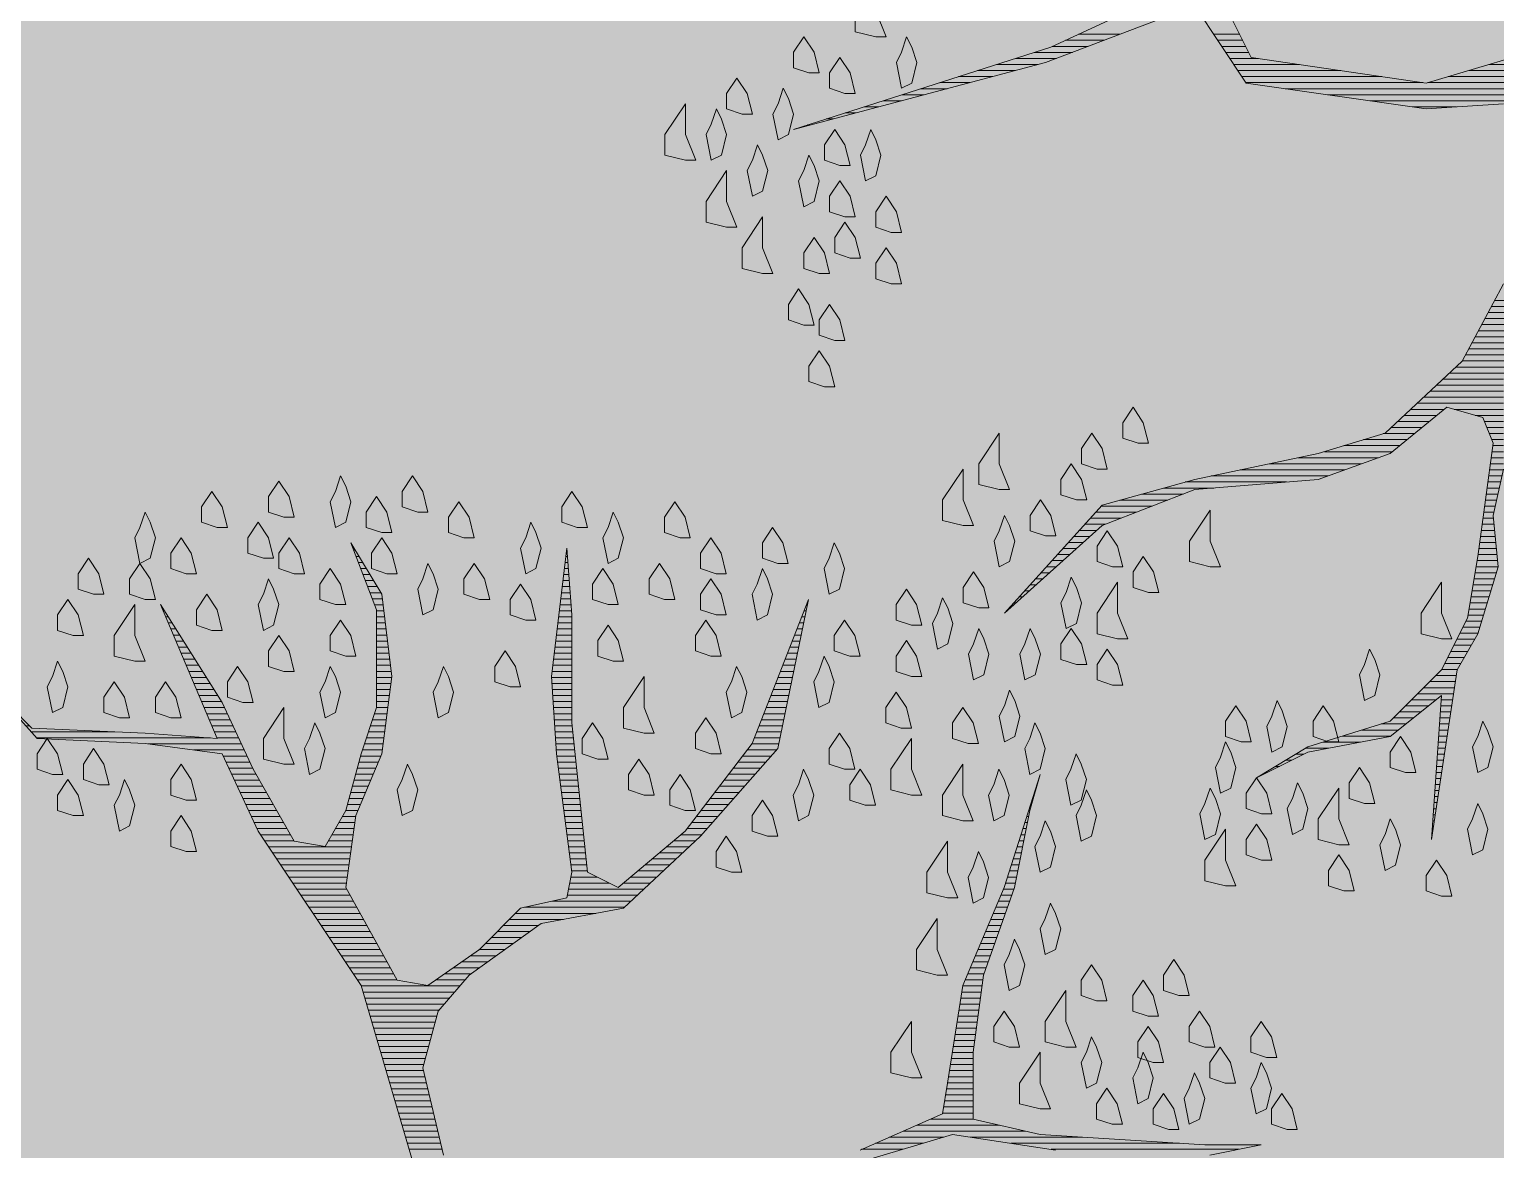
# Model space of a CAD drawing. Header units: metres. Extents: x 12093 to 20303, y 514 to 1412.
# Drawn here: x 19757.333 to 19760.274, y 823.046 to 825.293 of the extents above; entities that cross this region are included whole.
import ezdxf

# ---------------------------------------------------------------- set-up
doc = ezdxf.new("R2010")
doc.units = ezdxf.units.M
doc.layers.get('0').update_dxf_attribs({"lineweight": 13})
for name, color, linetype, lineweight in [('0-JARDI', 72, 'Continuous', 13), ('ARBOLES', 52, 'Continuous', 13), ('grass', 64, 'Continuous', 13)]:
    doc.layers.add(name, color=color, linetype=linetype, lineweight=lineweight)

# ---------------------------------------------------------------- blocks, each defined once
blk = doc.blocks.new('*X7')
at = {"color": 0}
for p, q in [((17.5775, 17.92), (17.578, 17.92)), ((17.5814, 17.91), (17.584, 17.91)), ((17.5852, 17.9), (17.59, 17.9)), ((17.9321, 17.9), (17.9348, 17.9)), ((17.9333, 17.91), (17.9341, 17.91)), ((17.5891, 17.89), (17.596, 17.89)), ((17.5929, 17.88), (17.602, 17.88)), ((17.5967, 17.87), (17.608, 17.87)), ((17.9285, 17.87), (17.9371, 17.87)), ((17.9297, 17.88), (17.9364, 17.88)), ((17.9309, 17.89), (17.9356, 17.89)), ((17.6006, 17.86), (17.614, 17.86)), ((17.6044, 17.85), (17.62, 17.85)), ((17.9261, 17.85), (17.9387, 17.85)), ((17.9273, 17.86), (17.9379, 17.86)), ((17.2621, 17.82), (17.2622, 17.82)), ((17.6083, 17.84), (17.626, 17.84)), ((17.6121, 17.83), (17.6285, 17.83)), ((17.616, 17.82), (17.6298, 17.82)), ((17.9225, 17.82), (17.941, 17.82)), ((17.9237, 17.83), (17.9402, 17.83)), ((17.9249, 17.84), (17.9395, 17.84)), ((18.33, 17.82), (18.3316, 17.82)), ((17.2663, 17.81), (17.2685, 17.81)), ((17.2706, 17.8), (17.2748, 17.8)), ((17.6191, 17.81), (17.631, 17.81)), ((17.6191, 17.8), (17.6323, 17.8)), ((17.9201, 17.8), (17.9423, 17.8)), ((17.9213, 17.81), (17.9418, 17.81)), ((18.3221, 17.8), (18.3275, 17.8)), ((18.3261, 17.81), (18.3296, 17.81)), ((17.2748, 17.79), (17.2811, 17.79)), ((17.279, 17.78), (17.2874, 17.78)), ((17.2832, 17.77), (17.2937, 17.77)), ((17.6191, 17.79), (17.6335, 17.79)), ((17.6191, 17.78), (17.6348, 17.78)), ((17.6191, 17.77), (17.636, 17.77)), ((17.9165, 17.77), (17.9423, 17.77)), ((17.9177, 17.78), (17.9423, 17.78)), ((17.9189, 17.79), (17.9423, 17.79)), ((18.3104, 17.77), (18.3213, 17.77)), ((18.3143, 17.78), (18.3234, 17.78)), ((18.3182, 17.79), (18.3254, 17.79)), ((17.2875, 17.76), (17.3001, 17.76)), ((17.2917, 17.75), (17.3064, 17.75)), ((17.6191, 17.76), (17.6373, 17.76)), ((17.6191, 17.75), (17.6385, 17.75)), ((17.9141, 17.75), (17.9423, 17.75)), ((17.9153, 17.76), (17.9423, 17.76)), ((18.3025, 17.75), (18.3171, 17.75)), ((18.3064, 17.76), (18.3192, 17.76)), ((17.2959, 17.74), (17.3127, 17.74)), ((17.3002, 17.73), (17.319, 17.73)), ((17.6191, 17.74), (17.6398, 17.74)), ((17.6191, 17.73), (17.641, 17.73)), ((17.9117, 17.73), (17.9423, 17.73)), ((17.9129, 17.74), (17.9423, 17.74)), ((18.2946, 17.73), (18.313, 17.73)), ((18.2986, 17.74), (18.3151, 17.74)), ((17.3044, 17.72), (17.3253, 17.72)), ((17.3086, 17.71), (17.3316, 17.71)), ((17.3129, 17.7), (17.3379, 17.7)), ((17.6191, 17.72), (17.6423, 17.72)), ((17.6191, 17.71), (17.6435, 17.71)), ((17.6191, 17.7), (17.6445, 17.7)), ((17.9083, 17.7), (17.9423, 17.7)), ((17.9093, 17.71), (17.9423, 17.71)), ((17.9105, 17.72), (17.9423, 17.72)), ((18.2829, 17.7), (18.3068, 17.7)), ((18.2868, 17.71), (18.3089, 17.71)), ((18.2907, 17.72), (18.3109, 17.72)), ((17.3171, 17.69), (17.3443, 17.69)), ((17.3213, 17.68), (17.3506, 17.68)), ((17.6191, 17.69), (17.6431, 17.69)), ((17.6191, 17.68), (17.6418, 17.68)), ((17.909, 17.69), (17.9423, 17.69)), ((17.9097, 17.68), (17.9423, 17.68)), ((18.275, 17.68), (18.3027, 17.68)), ((18.2789, 17.69), (18.3047, 17.69)), ((17.3256, 17.67), (17.3569, 17.67)), ((17.3298, 17.66), (17.3632, 17.66)), ((17.334, 17.65), (17.368, 17.65)), ((17.619, 17.65), (17.6378, 17.65)), ((17.6191, 17.67), (17.6405, 17.67)), ((17.6191, 17.66), (17.6391, 17.66)), ((17.9103, 17.67), (17.9423, 17.67)), ((17.911, 17.66), (17.9423, 17.66)), ((17.9117, 17.65), (17.9423, 17.65)), ((18.2632, 17.65), (18.2965, 17.65)), ((18.2671, 17.66), (18.2985, 17.66)), ((18.2711, 17.67), (18.3006, 17.67)), ((17.3382, 17.64), (17.3727, 17.64)), ((17.3425, 17.63), (17.3773, 17.63)), ((17.6124, 17.63), (17.6351, 17.63)), ((17.6157, 17.64), (17.6365, 17.64)), ((17.9123, 17.64), (17.9423, 17.64)), ((17.913, 17.63), (17.9423, 17.63)), ((18.2554, 17.63), (18.2923, 17.63)), ((18.2593, 17.64), (18.2944, 17.64)), ((17.0392, 17.62), (17.0456, 17.62)), ((17.0482, 17.61), (17.1861, 17.61)), ((17.0572, 17.6), (17.3444, 17.6)), ((17.3467, 17.62), (17.3819, 17.62)), ((17.3509, 17.61), (17.3865, 17.61)), ((17.3552, 17.6), (17.3911, 17.6)), ((17.6024, 17.6), (17.6311, 17.6)), ((17.6057, 17.61), (17.6325, 17.61)), ((17.6091, 17.62), (17.6338, 17.62)), ((17.9137, 17.62), (17.9428, 17.62)), ((17.9143, 17.61), (17.9438, 17.61)), ((17.915, 17.6), (17.9448, 17.6)), ((18.2436, 17.6), (18.2861, 17.6)), ((18.2475, 17.61), (18.2882, 17.61)), ((18.2514, 17.62), (18.2903, 17.62)), ((17.2417, 17.59), (17.3957, 17.59)), ((17.3167, 17.58), (17.4003, 17.58)), ((17.5957, 17.58), (17.6285, 17.58)), ((17.5991, 17.59), (17.6298, 17.59)), ((17.9157, 17.59), (17.9459, 17.59)), ((17.9163, 17.58), (17.9469, 17.58)), ((18.2317, 17.58), (18.2805, 17.58)), ((18.2394, 17.59), (18.284, 17.59)), ((17.3657, 17.57), (17.405, 17.57)), ((17.3704, 17.56), (17.4096, 17.56)), ((17.5899, 17.56), (17.6219, 17.56)), ((17.5926, 17.57), (17.6261, 17.57)), ((17.9172, 17.57), (17.9479, 17.57)), ((17.9186, 17.56), (17.949, 17.56)), ((18.2164, 17.56), (18.2628, 17.56)), ((18.2241, 17.57), (18.2717, 17.57)), ((17.3751, 17.55), (17.4142, 17.55)), ((17.3797, 17.54), (17.4197, 17.54)), ((17.3844, 17.53), (17.4254, 17.53)), ((17.5817, 17.53), (17.6094, 17.53)), ((17.5844, 17.54), (17.6136, 17.54)), ((17.5872, 17.55), (17.6178, 17.55)), ((17.9199, 17.55), (17.95, 17.55)), ((17.9212, 17.54), (17.951, 17.54)), ((17.9225, 17.53), (17.9521, 17.53)), ((18.1935, 17.53), (18.2364, 17.53)), ((18.2011, 17.54), (18.2452, 17.54)), ((18.2088, 17.55), (18.254, 17.55)), ((18.7131, 17.53), (18.7134, 17.53)), ((17.3891, 17.52), (17.4311, 17.52)), ((17.3937, 17.51), (17.4369, 17.51)), ((17.5762, 17.51), (17.6011, 17.51)), ((17.579, 17.52), (17.6053, 17.52)), ((17.9238, 17.52), (17.9531, 17.52)), ((17.9251, 17.51), (17.9541, 17.51)), ((18.1782, 17.51), (18.2187, 17.51)), ((18.1858, 17.52), (18.2276, 17.52)), ((18.7067, 17.51), (18.7077, 17.51)), ((18.7099, 17.52), (18.7105, 17.52)), ((17.3984, 17.5), (17.4426, 17.5)), ((17.4031, 17.49), (17.4483, 17.49)), ((17.4077, 17.48), (17.454, 17.48)), ((17.568, 17.48), (17.5886, 17.48)), ((17.5708, 17.49), (17.5928, 17.49)), ((17.5735, 17.5), (17.5969, 17.5)), ((17.9264, 17.5), (17.9552, 17.5)), ((17.9277, 17.49), (17.9562, 17.49)), ((17.929, 17.48), (17.9572, 17.48)), ((18.1553, 17.48), (18.1923, 17.48)), ((18.1629, 17.49), (18.2011, 17.49)), ((18.1706, 17.5), (18.2099, 17.5)), ((18.6971, 17.48), (18.6991, 17.48)), ((18.7003, 17.49), (18.7019, 17.49)), ((18.7035, 17.5), (18.7048, 17.5)), ((17.4124, 17.47), (17.4597, 17.47)), ((17.4171, 17.46), (17.4654, 17.46)), ((17.5566, 17.46), (17.5834, 17.46)), ((17.5623, 17.47), (17.5849, 17.47)), ((17.9303, 17.47), (17.9583, 17.47)), ((17.9316, 17.46), (17.9593, 17.46)), ((18.14, 17.46), (18.1746, 17.46)), ((18.1476, 17.47), (18.1834, 17.47)), ((18.6908, 17.46), (18.6951, 17.46)), ((18.694, 17.47), (18.6971, 17.47)), ((17.4217, 17.45), (17.4711, 17.45)), ((17.4276, 17.44), (17.4769, 17.44)), ((17.4343, 17.43), (17.4826, 17.43)), ((17.5394, 17.43), (17.5792, 17.43)), ((17.5452, 17.44), (17.5806, 17.44)), ((17.5509, 17.45), (17.582, 17.45)), ((17.9329, 17.45), (17.9604, 17.45)), ((17.9342, 17.44), (17.9614, 17.44)), ((17.9355, 17.43), (17.9624, 17.43)), ((18.1103, 17.43), (18.1467, 17.43)), ((18.1221, 17.44), (18.157, 17.44)), ((18.1323, 17.45), (18.1658, 17.45)), ((18.6812, 17.43), (18.6891, 17.43)), ((18.6844, 17.44), (18.6911, 17.44)), ((18.6876, 17.45), (18.6931, 17.45)), ((17.441, 17.42), (17.5777, 17.42)), ((17.4476, 17.41), (17.5763, 17.41)), ((17.9368, 17.42), (17.9635, 17.42)), ((17.9381, 17.41), (17.9645, 17.41)), ((18.0867, 17.41), (18.1253, 17.41)), ((18.0985, 17.42), (18.136, 17.42)), ((18.6749, 17.41), (18.6851, 17.41)), ((18.6781, 17.42), (18.6871, 17.42)), ((17.4543, 17.4), (17.5749, 17.4)), ((17.461, 17.39), (17.5734, 17.39)), ((17.9394, 17.4), (17.9655, 17.4)), ((17.9407, 17.39), (17.9666, 17.39)), ((18.063, 17.39), (18.1038, 17.39)), ((18.0748, 17.4), (18.1146, 17.4)), ((18.6685, 17.39), (18.6811, 17.39)), ((18.6717, 17.4), (18.6831, 17.4)), ((17.4676, 17.38), (17.572, 17.38)), ((17.4743, 17.37), (17.5706, 17.37)), ((17.481, 17.36), (17.5692, 17.36)), ((17.9387, 17.36), (18.004, 17.36)), ((17.9407, 17.37), (17.984, 17.37)), ((17.942, 17.38), (17.9676, 17.38)), ((18.0276, 17.36), (18.0717, 17.36)), ((18.0394, 17.37), (18.0824, 17.37)), ((18.0512, 17.38), (18.0931, 17.38)), ((18.659, 17.36), (18.6751, 17.36)), ((18.6621, 17.37), (18.6771, 17.37)), ((18.6653, 17.38), (18.6791, 17.38)), ((17.4876, 17.35), (17.5695, 17.35)), ((17.4943, 17.34), (17.5751, 17.34)), ((17.9347, 17.34), (18.0503, 17.34)), ((17.9367, 17.35), (18.061, 17.35)), ((18.6513, 17.34), (18.6692, 17.34)), ((18.6555, 17.35), (18.6727, 17.35)), ((17.501, 17.33), (17.5807, 17.33)), ((17.5076, 17.32), (17.5862, 17.32)), ((17.5143, 17.31), (17.5918, 17.31)), ((17.8487, 17.31), (17.9816, 17.31)), ((17.8637, 17.32), (18.0288, 17.32)), ((17.9087, 17.33), (18.0396, 17.33)), ((18.6387, 17.31), (18.6586, 17.31)), ((18.6429, 17.32), (18.6621, 17.32)), ((18.6471, 17.33), (18.6656, 17.33)), ((17.521, 17.3), (17.5973, 17.3)), ((17.5276, 17.29), (17.6029, 17.29)), ((17.8287, 17.29), (17.887, 17.29)), ((17.8387, 17.3), (17.9283, 17.3)), ((18.6303, 17.29), (18.6515, 17.29)), ((18.6345, 17.3), (18.6551, 17.3)), ((17.5343, 17.28), (17.6084, 17.28)), ((17.541, 17.27), (17.614, 17.27)), ((17.5476, 17.26), (17.6195, 17.26)), ((17.7987, 17.26), (17.845, 17.26)), ((17.8087, 17.27), (17.859, 17.27)), ((17.8187, 17.28), (17.873, 17.28)), ((18.6176, 17.26), (18.6409, 17.26)), ((18.6218, 17.27), (18.6445, 17.27)), ((18.626, 17.28), (18.648, 17.28)), ((17.5543, 17.25), (17.6251, 17.25)), ((17.561, 17.24), (17.6307, 17.24)), ((17.7741, 17.24), (17.817, 17.24)), ((17.7884, 17.25), (17.831, 17.25)), ((18.6092, 17.24), (18.6339, 17.24)), ((18.6134, 17.25), (18.6374, 17.25)), ((17.5676, 17.23), (17.6362, 17.23)), ((17.5743, 17.22), (17.6418, 17.22)), ((17.7456, 17.22), (17.789, 17.22)), ((17.7599, 17.23), (17.803, 17.23)), ((18.6008, 17.22), (18.6268, 17.22)), ((18.605, 17.23), (18.6303, 17.23)), ((17.581, 17.21), (17.6473, 17.21)), ((17.5876, 17.2), (17.6529, 17.2)), ((17.5939, 17.19), (17.7568, 17.19)), ((17.717, 17.2), (17.7653, 17.2)), ((17.7313, 17.21), (17.775, 17.21)), ((18.5884, 17.19), (18.6202, 17.19)), ((18.5924, 17.2), (18.6215, 17.2)), ((18.5966, 17.21), (18.6233, 17.21)), ((17.5968, 17.18), (17.7482, 17.18)), ((17.5998, 17.17), (17.7396, 17.17)), ((18.5853, 17.17), (18.6175, 17.17)), ((18.5868, 17.18), (18.6189, 17.18)), ((17.6027, 17.16), (17.731, 17.16)), ((17.6056, 17.15), (17.7225, 17.15)), ((17.6085, 17.14), (17.7189, 17.14)), ((18.5805, 17.14), (18.6135, 17.14)), ((18.5821, 17.15), (18.6149, 17.15)), ((18.5837, 17.16), (18.6162, 17.16)), ((17.6115, 17.13), (17.7161, 17.13)), ((17.6144, 17.12), (17.7134, 17.12)), ((18.5774, 17.12), (18.6109, 17.12)), ((18.5789, 17.13), (18.6122, 17.13)), ((17.6173, 17.11), (17.7107, 17.11)), ((17.6203, 17.1), (17.7079, 17.1)), ((18.5742, 17.1), (18.6082, 17.1)), ((18.5758, 17.11), (18.6095, 17.11)), ((17.6232, 17.09), (17.7052, 17.09)), ((17.6261, 17.08), (17.7025, 17.08)), ((17.629, 17.07), (17.6998, 17.07)), ((18.5695, 17.07), (18.6056, 17.07)), ((18.571, 17.08), (18.6056, 17.08)), ((18.5726, 17.09), (18.6069, 17.09)), ((17.632, 17.06), (17.697, 17.06)), ((17.6349, 17.05), (17.6968, 17.05)), ((18.5663, 17.05), (18.6056, 17.05)), ((18.5679, 17.06), (18.6056, 17.06)), ((17.6378, 17.04), (17.6992, 17.04)), ((17.6407, 17.03), (17.7015, 17.03)), ((17.6437, 17.02), (17.7039, 17.02)), ((18.5615, 17.02), (18.6056, 17.02)), ((18.5632, 17.03), (18.6056, 17.03)), ((18.5647, 17.04), (18.6056, 17.04)), ((17.6466, 17.01), (17.7062, 17.01)), ((17.6495, 17), (17.7086, 17)), ((18.5582, 17), (18.6056, 17)), ((18.5598, 17.01), (18.6056, 17.01)), ((17.6524, 16.99), (17.7109, 16.99)), ((17.6554, 16.98), (17.7133, 16.98)), ((17.6583, 16.97), (17.7156, 16.97)), ((18.5353, 16.97), (18.6056, 16.97)), ((18.5548, 16.98), (18.6056, 16.98)), ((18.5565, 16.99), (18.6056, 16.99)), ((17.6612, 16.96), (17.718, 16.96)), ((17.6642, 16.95), (17.7204, 16.95)), ((18.4896, 16.95), (18.6918, 16.95)), ((18.5125, 16.96), (18.6485, 16.96)), ((17.6671, 16.94), (17.7227, 16.94)), ((17.67, 16.93), (17.7251, 16.93)), ((18.4439, 16.93), (18.523, 16.93)), ((18.4668, 16.94), (18.5567, 16.94)), ((18.6009, 16.94), (18.7864, 16.94)), ((18.6675, 16.93), (18.9464, 16.93)), ((17.6729, 16.92), (17.7274, 16.92)), ((18.4211, 16.92), (18.4892, 16.92)), ((18.7342, 16.92), (19.0449, 16.92)), ((16.8781, 16.59), (16.9423, 16.59)), ((16.8996, 16.6), (16.9686, 16.6)), ((17.1231, 16.6), (17.1663, 16.6)), ((17.1297, 16.59), (17.1713, 16.59)), ((16.7953, 16.56), (16.8632, 16.56)), ((16.8265, 16.57), (16.8895, 16.57)), ((16.8565, 16.58), (16.9159, 16.58)), ((17.1364, 16.58), (17.1763, 16.58)), ((17.1431, 16.57), (17.1813, 16.57)), ((17.1497, 16.56), (17.1971, 16.56)), ((16.7328, 16.54), (16.7955, 16.54)), ((16.764, 16.55), (16.8332, 16.55)), ((17.1564, 16.55), (17.2651, 16.55)), ((17.163, 16.54), (17.3331, 16.54)), ((17.5448, 16.54), (17.8178, 16.54)), ((17.5785, 16.55), (17.8258, 16.55)), ((16.639, 16.51), (16.6824, 16.51)), ((16.6703, 16.52), (16.7201, 16.52)), ((16.7015, 16.53), (16.7578, 16.53)), ((17.1697, 16.53), (17.401, 16.53)), ((17.1764, 16.52), (17.469, 16.52)), ((17.2412, 16.51), (17.7938, 16.51)), ((17.4773, 16.52), (17.8018, 16.52)), ((17.511, 16.53), (17.8098, 16.53)), ((16.5765, 16.49), (16.607, 16.49)), ((16.6078, 16.5), (16.6447, 16.5)), ((17.3112, 16.5), (17.6466, 16.5)), ((17.3812, 16.49), (17.6166, 16.49)), ((16.4828, 16.46), (16.494, 16.46)), ((16.514, 16.47), (16.5317, 16.47)), ((16.5453, 16.48), (16.5693, 16.48)), ((17.4512, 16.48), (17.5245, 16.48)), ((16.4515, 16.45), (16.4563, 16.45)), ((17.5821, 16.15), (17.6535, 16.15)), ((17.5874, 16.16), (17.6581, 16.16)), ((17.5714, 16.13), (17.6443, 16.13)), ((17.5768, 16.14), (17.6489, 16.14)), ((17.5554, 16.1), (17.6304, 16.1)), ((17.5608, 16.11), (17.635, 16.11)), ((17.5661, 16.12), (17.6396, 16.12)), ((17.5448, 16.08), (17.6216, 16.08)), ((17.5501, 16.09), (17.6259, 16.09)), ((17.5234, 16.05), (17.6088, 16.05)), ((17.5341, 16.06), (17.6131, 16.06)), ((17.5394, 16.07), (17.6174, 16.07)), ((17.502, 16.03), (17.6021, 16.03)), ((17.5127, 16.04), (17.6045, 16.04)), ((17.4698, 16), (17.6021, 16)), ((17.4806, 16.01), (17.6021, 16.01)), ((17.4913, 16.02), (17.6021, 16.02)), ((17.4484, 15.98), (17.5044, 15.98)), ((17.4591, 15.99), (17.6021, 15.99)), ((17.5206, 15.98), (17.6021, 15.98)), ((17.427, 15.96), (17.4799, 15.96)), ((17.4377, 15.97), (17.4922, 15.97)), ((17.5556, 15.97), (17.6021, 15.97)), ((17.5707, 15.96), (17.6021, 15.96)), ((17.3711, 15.93), (17.4433, 15.93)), ((17.4036, 15.94), (17.4555, 15.94)), ((17.4163, 15.95), (17.4677, 15.95)), ((17.5747, 15.95), (17.6021, 15.95)), ((17.5787, 15.94), (17.6021, 15.94)), ((17.5827, 15.93), (17.6021, 15.93)), ((17.3061, 15.91), (17.4188, 15.91)), ((17.3386, 15.92), (17.431, 15.92)), ((17.5832, 15.91), (17.6021, 15.91)), ((17.5846, 15.92), (17.6021, 15.92)), ((17.1669, 15.88), (17.3397, 15.88)), ((17.2149, 15.89), (17.3677, 15.89)), ((17.2629, 15.9), (17.3957, 15.9)), ((17.5791, 15.88), (17.6018, 15.88)), ((17.5805, 15.89), (17.6021, 15.89)), ((17.5819, 15.9), (17.6021, 15.9)), ((17.0761, 15.86), (17.2435, 15.86)), ((17.1189, 15.87), (17.3117, 15.87)), ((17.5764, 15.86), (17.5974, 15.86)), ((17.5778, 15.87), (17.5996, 15.87)), ((16.9681, 15.83), (17.0472, 15.83)), ((17.0041, 15.84), (17.0729, 15.84)), ((17.0401, 15.85), (17.1235, 15.85)), ((17.5723, 15.83), (17.5907, 15.83)), ((17.5737, 15.84), (17.5929, 15.84)), ((17.575, 15.85), (17.5951, 15.85)), ((16.9281, 15.81), (16.9958, 15.81)), ((16.9371, 15.82), (17.0215, 15.82)), ((17.5696, 15.81), (17.5863, 15.81)), ((17.5709, 15.82), (17.5885, 15.82)), ((16.91, 15.79), (16.9444, 15.79)), ((16.919, 15.8), (16.9701, 15.8)), ((17.5669, 15.79), (17.5866, 15.79)), ((17.5682, 15.8), (17.5856, 15.8)), ((16.8829, 15.76), (16.9077, 15.76)), ((16.8919, 15.77), (16.9189, 15.77)), ((16.9009, 15.78), (16.9301, 15.78)), ((17.5628, 15.76), (17.5896, 15.76)), ((17.5641, 15.77), (17.5886, 15.77)), ((17.5655, 15.78), (17.5876, 15.78)), ((16.8648, 15.74), (16.8853, 15.74)), ((16.8738, 15.75), (16.8965, 15.75)), ((17.56, 15.74), (17.5916, 15.74)), ((17.5614, 15.75), (17.5906, 15.75)), ((16.8376, 15.71), (16.8518, 15.71)), ((16.8467, 15.72), (16.863, 15.72)), ((16.8557, 15.73), (16.8742, 15.73)), ((17.5551, 15.71), (17.5906, 15.71)), ((17.5568, 15.72), (17.5936, 15.72)), ((17.5585, 15.73), (17.5926, 15.73)), ((16.8195, 15.69), (16.8295, 15.69)), ((16.8286, 15.7), (16.8406, 15.7)), ((17.5518, 15.69), (17.5844, 15.69)), ((17.5535, 15.7), (17.5875, 15.7)), ((16.8014, 15.67), (16.8071, 15.67)), ((16.8105, 15.68), (16.8183, 15.68)), ((17.5485, 15.67), (17.5783, 15.67)), ((17.5501, 15.68), (17.5814, 15.68)), ((16.7833, 15.65), (16.7848, 15.65)), ((16.7924, 15.66), (16.7959, 15.66)), ((17.5435, 15.64), (17.5691, 15.64)), ((17.5451, 15.65), (17.5721, 15.65)), ((17.5468, 15.66), (17.5752, 15.66)), ((17.5352, 15.62), (17.5629, 15.62)), ((17.5402, 15.63), (17.566, 15.63)), ((17.5202, 15.59), (17.5486, 15.59)), ((17.5252, 15.6), (17.5543, 15.6)), ((17.5302, 15.61), (17.5598, 15.61)), ((17.5102, 15.57), (17.5372, 15.57)), ((17.5152, 15.58), (17.5429, 15.58)), ((17.4903, 15.54), (17.5241, 15.54)), ((17.5002, 15.55), (17.5257, 15.55)), ((17.5052, 15.56), (17.5315, 15.56)), ((17.4703, 15.52), (17.5211, 15.52)), ((17.4803, 15.53), (17.5226, 15.53)), ((17.4503, 15.5), (17.4911, 15.5)), ((17.4603, 15.51), (17.5196, 15.51)), ((17.4996, 15.5), (17.5181, 15.5)), ((17.4203, 15.47), (17.4536, 15.47)), ((17.4303, 15.48), (17.4661, 15.48)), ((17.4403, 15.49), (17.4786, 15.49)), ((17.4974, 15.47), (17.5135, 15.47)), ((17.4981, 15.48), (17.515, 15.48)), ((17.4988, 15.49), (17.5165, 15.49)), ((17.368, 15.45), (17.4286, 15.45)), ((17.4, 15.46), (17.4411, 15.46)), ((17.496, 15.45), (17.5105, 15.45)), ((17.4967, 15.46), (17.512, 15.46)), ((17.2754, 15.42), (17.3128, 15.42)), ((17.304, 15.43), (17.3661, 15.43)), ((17.336, 15.44), (17.4161, 15.44)), ((17.4938, 15.42), (17.5059, 15.42)), ((17.4946, 15.43), (17.5074, 15.43)), ((17.4953, 15.44), (17.509, 15.44)), ((17.242, 15.4), (17.2517, 15.4)), ((17.2587, 15.41), (17.2717, 15.41)), ((17.4924, 15.4), (17.5029, 15.4)), ((17.4931, 15.41), (17.5044, 15.41)), ((17.2087, 15.38), (17.2117, 15.38)), ((17.2254, 15.39), (17.2317, 15.39)), ((17.4903, 15.37), (17.4984, 15.37)), ((17.491, 15.38), (17.4999, 15.38)), ((17.4917, 15.39), (17.5014, 15.39)), ((17.4888, 15.35), (17.4953, 15.35)), ((17.4896, 15.36), (17.4968, 15.36)), ((17.4874, 15.33), (17.4923, 15.33)), ((17.4881, 15.34), (17.4938, 15.34)), ((17.4853, 15.3), (17.4877, 15.3)), ((17.486, 15.31), (17.4893, 15.31)), ((17.4867, 15.32), (17.4908, 15.32)), ((17.4838, 15.28), (17.4847, 15.28)), ((17.4846, 15.29), (17.4862, 15.29)), ((17.4831, 15.27), (17.4832, 15.27))]:
    blk.add_line(p, q, dxfattribs=at)
blk = doc.blocks.new('ARBUSTO6')
at = {"layer": 'ARBOLES'}
for points in [[(-0.2769, 1.4579), (-0.3024, 1.4664), (-0.3024, 1.492), (-0.2854, 1.5175), (-0.2684, 1.492), (-0.2599, 1.4579)], [(-0.1919, 1.5005), (-0.2004, 1.4834), (-0.1919, 1.4409), (-0.1748, 1.4494), (-0.1663, 1.4834), (-0.1748, 1.509), (-0.1833, 1.526)], [(-0.0558, 1.4664), (-0.0813, 1.4749), (-0.0813, 1.5005), (-0.0643, 1.526), (-0.0473, 1.5005), (-0.0388, 1.4664)], [(-0.3874, 1.4409), (-0.413, 1.4494), (-0.413, 1.4749), (-0.3959, 1.5005), (-0.3789, 1.4749), (-0.3704, 1.4409)], [(-0.1153, 1.4324), (-0.1408, 1.4409), (-0.1408, 1.4664), (-0.1238, 1.492), (-0.1068, 1.4664), (-0.0983, 1.4324)], [(0.0207, 1.4239), (-0.0048, 1.4324), (-0.0048, 1.4579), (0.0122, 1.4834), (0.0293, 1.4579), (0.0378, 1.4239)], [(0.2078, 1.4409), (0.1823, 1.4494), (0.1823, 1.4749), (0.1993, 1.5005), (0.2163, 1.4749), (0.2248, 1.4409)], [(0.3779, 1.4239), (0.3524, 1.4324), (0.3524, 1.4579), (0.3694, 1.4834), (0.3864, 1.4579), (0.3949, 1.4239)], [(-0.515, 1.4409), (-0.5235, 1.4239), (-0.515, 1.3814), (-0.498, 1.3899), (-0.4895, 1.4239), (-0.498, 1.4494), (-0.5065, 1.4664)], [(0.2589, 1.4409), (0.2504, 1.4239), (0.2589, 1.3814), (0.2759, 1.3899), (0.2844, 1.4239), (0.2759, 1.4494), (0.2674, 1.4664)], [(-0.3109, 1.3899), (-0.3364, 1.3984), (-0.3364, 1.4239), (-0.3194, 1.4494), (-0.3024, 1.4239), (-0.2939, 1.3899)], [(0.1228, 1.4239), (0.1143, 1.4069), (0.1228, 1.3644), (0.1398, 1.3729), (0.1483, 1.4069), (0.1398, 1.4324), (0.1313, 1.4494)], [(0.5395, 1.3814), (0.514, 1.3899), (0.514, 1.4154), (0.531, 1.4409), (0.548, 1.4154), (0.5565, 1.3814)], [(-0.4385, 1.3644), (-0.464, 1.3729), (-0.464, 1.3984), (-0.447, 1.4239), (-0.43, 1.3984), (-0.4215, 1.3644)], [(-0.2599, 1.3644), (-0.2854, 1.3729), (-0.2854, 1.3984), (-0.2684, 1.4239), (-0.2514, 1.3984), (-0.2429, 1.3644)], [(-0.1068, 1.3644), (-0.1323, 1.3729), (-0.1323, 1.3984), (-0.1153, 1.4239), (-0.0983, 1.3984), (-0.0898, 1.3644)], [(0.4374, 1.3644), (0.4119, 1.3729), (0.4119, 1.3984), (0.4289, 1.4239), (0.4459, 1.3984), (0.4544, 1.3644)], [(0.6245, 1.3899), (0.616, 1.3729), (0.6245, 1.3304), (0.6415, 1.3389), (0.65, 1.3729), (0.6415, 1.3984), (0.633, 1.4154)], [(-0.5915, 1.3304), (-0.617, 1.3389), (-0.617, 1.3644), (-0.6, 1.3899), (-0.583, 1.3644), (-0.5745, 1.3304)], [(-0.5065, 1.3219), (-0.532, 1.3304), (-0.532, 1.3559), (-0.515, 1.3814), (-0.498, 1.3559), (-0.4895, 1.3219)], [(-0.1919, 1.3134), (-0.2174, 1.3219), (-0.2174, 1.3474), (-0.2004, 1.3729), (-0.1833, 1.3474), (-0.1748, 1.3134)], [(-0.0473, 1.3559), (-0.0558, 1.3389), (-0.0473, 1.2964), (-0.0303, 1.3049), (-0.0218, 1.3389), (-0.0303, 1.3644), (-0.0388, 1.3814)], [(0.0463, 1.3219), (0.0207, 1.3304), (0.0207, 1.3559), (0.0378, 1.3814), (0.0548, 1.3559), (0.0633, 1.3219)], [(0.2589, 1.3134), (0.2333, 1.3219), (0.2333, 1.3474), (0.2504, 1.3729), (0.2674, 1.3474), (0.2759, 1.3134)], [(0.3524, 1.3219), (0.3269, 1.3304), (0.3269, 1.3559), (0.3439, 1.3814), (0.3609, 1.3559), (0.3694, 1.3219)], [(0.5055, 1.3474), (0.497, 1.3304), (0.5055, 1.2879), (0.5225, 1.2964), (0.531, 1.3304), (0.5225, 1.3559), (0.514, 1.3729)], [(-0.3109, 1.3304), (-0.3194, 1.3134), (-0.3109, 1.2708), (-0.2939, 1.2793), (-0.2854, 1.3134), (-0.2939, 1.3389), (-0.3024, 1.3559)], [(0.1228, 1.2879), (0.0973, 1.2964), (0.0973, 1.3219), (0.1143, 1.3474), (0.1313, 1.3219), (0.1398, 1.2879)], [(0.4374, 1.2964), (0.4119, 1.3049), (0.4119, 1.3304), (0.4289, 1.3559), (0.4459, 1.3304), (0.4544, 1.2964)], [(0.7606, 1.2793), (0.7351, 1.2879), (0.7351, 1.3134), (0.7521, 1.3389), (0.7691, 1.3134), (0.7776, 1.2793)], [(-0.6256, 1.2623), (-0.6511, 1.2708), (-0.6511, 1.2964), (-0.6341, 1.3219), (-0.617, 1.2964), (-0.6085, 1.2623)], [(-0.5235, 1.2198), (-0.5575, 1.2283), (-0.5575, 1.2623), (-0.5235, 1.3134), (-0.5235, 1.2623), (-0.5065, 1.2198)], [(-0.3959, 1.2708), (-0.4215, 1.2793), (-0.4215, 1.3049), (-0.4044, 1.3304), (-0.3874, 1.3049), (-0.3789, 1.2708)], [(-0.1748, 1.2283), (-0.2004, 1.2368), (-0.2004, 1.2623), (-0.1833, 1.2879), (-0.1663, 1.2623), (-0.1578, 1.2283)], [(0.4289, 1.2283), (0.4034, 1.2368), (0.4034, 1.2623), (0.4204, 1.2879), (0.4374, 1.2623), (0.4459, 1.2283)], [(0.6585, 1.2283), (0.633, 1.2368), (0.633, 1.2623), (0.65, 1.2879), (0.667, 1.2623), (0.6755, 1.2283)], [(-0.2769, 1.2028), (-0.3024, 1.2113), (-0.3024, 1.2368), (-0.2854, 1.2623), (-0.2684, 1.2368), (-0.2599, 1.2028)], [(0.2674, 1.2198), (0.2418, 1.2283), (0.2418, 1.2538), (0.2589, 1.2793), (0.2759, 1.2538), (0.2844, 1.2198)], [(0.0973, 1.1773), (0.0718, 1.1858), (0.0718, 1.2113), (0.0888, 1.2368), (0.1058, 1.2113), (0.1143, 1.1773)], [(0.7606, 1.1943), (0.7351, 1.2028), (0.7351, 1.2283), (0.7521, 1.2538), (0.7691, 1.2283), (0.7776, 1.1943)], [(-0.6596, 1.1943), (-0.6681, 1.1773), (-0.6596, 1.1348), (-0.6426, 1.1433), (-0.6341, 1.1773), (-0.6426, 1.2028), (-0.6511, 1.2198)], [(0.6075, 1.2028), (0.599, 1.1858), (0.6075, 1.1433), (0.6245, 1.1518), (0.633, 1.1858), (0.6245, 1.2113), (0.616, 1.2283)], [(-0.3449, 1.1518), (-0.3704, 1.1603), (-0.3704, 1.1858), (-0.3534, 1.2113), (-0.3364, 1.1858), (-0.3279, 1.1518)], [(-0.2089, 1.1858), (-0.2174, 1.1688), (-0.2089, 1.1263), (-0.1919, 1.1348), (-0.1833, 1.1688), (-0.1919, 1.1943), (-0.2004, 1.2113)], [(-0.0218, 1.1858), (-0.0303, 1.1688), (-0.0218, 1.1263), (-0.0048, 1.1348), (0.0037, 1.1688), (-0.0048, 1.1943), (-0.0133, 1.2113)], [(0.3184, 1.1008), (0.2844, 1.1093), (0.2844, 1.1433), (0.3184, 1.1943), (0.3184, 1.1433), (0.3354, 1.1008)], [(0.463, 1.1858), (0.4544, 1.1688), (0.463, 1.1263), (0.48, 1.1348), (0.4885, 1.1688), (0.48, 1.1943), (0.4715, 1.2113)], [(-0.549, 1.1263), (-0.5745, 1.1348), (-0.5745, 1.1603), (-0.5575, 1.1858), (-0.5405, 1.1603), (-0.532, 1.1263)], [(-0.464, 1.1263), (-0.4895, 1.1348), (-0.4895, 1.1603), (-0.4725, 1.1858), (-0.4555, 1.1603), (-0.447, 1.1263)], [(0.7436, 1.1093), (0.7181, 1.1178), (0.7181, 1.1433), (0.7351, 1.1688), (0.7521, 1.1433), (0.7606, 1.1093)], [(-0.2769, 1.0497), (-0.3109, 1.0582), (-0.3109, 1.0923), (-0.2769, 1.1433), (-0.2769, 1.0923), (-0.2599, 1.0497)], [(0.8541, 1.0838), (0.8286, 1.0923), (0.8286, 1.1178), (0.8456, 1.1433), (0.8626, 1.1178), (0.8711, 1.0838)], [(-0.2344, 1.0923), (-0.2429, 1.0753), (-0.2344, 1.0327), (-0.2174, 1.0412), (-0.2089, 1.0753), (-0.2174, 1.1008), (-0.2259, 1.1178)], [(0.2418, 1.0582), (0.2163, 1.0667), (0.2163, 1.0923), (0.2333, 1.1178), (0.2504, 1.0923), (0.2589, 1.0582)], [(0.4289, 1.0667), (0.4034, 1.0753), (0.4034, 1.1008), (0.4204, 1.1263), (0.4374, 1.1008), (0.4459, 1.0667)], [(0.9562, 1.0923), (0.9477, 1.0753), (0.9562, 1.0327), (0.9732, 1.0412), (0.9817, 1.0753), (0.9732, 1.1008), (0.9647, 1.1178)], [(-0.6596, 1.0327), (-0.6851, 1.0412), (-0.6851, 1.0667), (-0.6681, 1.0923), (-0.6511, 1.0667), (-0.6426, 1.0327)], [(0.65, 1.0412), (0.6245, 1.0497), (0.6245, 1.0753), (0.6415, 1.1008), (0.6585, 1.0753), (0.667, 1.0412)], [(0.7606, 0.9987), (0.7266, 1.0072), (0.7266, 1.0412), (0.7606, 1.0923), (0.7606, 1.0412), (0.7776, 0.9987)], [(-0.583, 1.0157), (-0.6085, 1.0242), (-0.6085, 1.0497), (-0.5915, 1.0753), (-0.5745, 1.0497), (-0.566, 1.0157)], [(1.0242, 1.0412), (1.0157, 1.0242), (1.0242, 0.9817), (1.0412, 0.9902), (1.0497, 1.0242), (1.0412, 1.0497), (1.0327, 1.0667)], [(-0.4385, 0.9902), (-0.464, 0.9987), (-0.464, 1.0242), (-0.447, 1.0497), (-0.43, 1.0242), (-0.4215, 0.9902)], [(-0.0813, 1.0242), (-0.0898, 1.0072), (-0.0813, 0.9647), (-0.0643, 0.9732), (-0.0558, 1.0072), (-0.0643, 1.0327), (-0.0728, 1.0497)], [(0.3184, 0.9987), (0.2929, 1.0072), (0.2929, 1.0327), (0.3099, 1.0582), (0.3269, 1.0327), (0.3354, 0.9987)], [(0.8456, 0.9562), (0.8116, 0.9647), (0.8116, 0.9987), (0.8456, 1.0497), (0.8456, 0.9987), (0.8626, 0.9562)], [(-0.6256, 0.9647), (-0.6511, 0.9732), (-0.6511, 0.9987), (-0.6341, 1.0242), (-0.617, 0.9987), (-0.6085, 0.9647)], [(-0.549, 0.9987), (-0.5575, 0.9817), (-0.549, 0.9392), (-0.532, 0.9477), (-0.5235, 0.9817), (-0.532, 1.0072), (-0.5405, 1.0242)], [(0.3864, 0.9732), (0.3609, 0.9817), (0.3609, 1.0072), (0.3779, 1.0327), (0.3949, 1.0072), (0.4034, 0.9732)], [(0.5735, 1.0157), (0.565, 0.9987), (0.5735, 0.9562), (0.5905, 0.9647), (0.599, 0.9987), (0.5905, 1.0242), (0.582, 1.0412)], [(0.6841, 0.9817), (0.6585, 0.9902), (0.6585, 1.0157), (0.6755, 1.0412), (0.6926, 1.0157), (0.7011, 0.9817)], [(0.8967, 1.0157), (0.8881, 0.9987), (0.8967, 0.9562), (0.9137, 0.9647), (0.9222, 0.9987), (0.9137, 1.0242), (0.9052, 1.0412)], [(1.0412, 0.9817), (1.0327, 0.9647), (1.0412, 0.9222), (1.0582, 0.9307), (1.0667, 0.9647), (1.0582, 0.9902), (1.0497, 1.0072)], [(0.5225, 0.9307), (0.497, 0.9392), (0.497, 0.9647), (0.514, 0.9902), (0.531, 0.9647), (0.5395, 0.9307)], [(-0.4385, 0.9052), (-0.464, 0.9137), (-0.464, 0.9392), (-0.447, 0.9647), (-0.43, 0.9392), (-0.4215, 0.9052)], [(0.9732, 0.9307), (0.9647, 0.9137), (0.9732, 0.8712), (0.9902, 0.8797), (0.9987, 0.9137), (0.9902, 0.9392), (0.9817, 0.9562)], [(0.463, 0.8712), (0.4374, 0.8797), (0.4374, 0.9052), (0.4544, 0.9307), (0.4715, 0.9052), (0.48, 0.8712)], [(0.8201, 0.8286), (0.7861, 0.8371), (0.7861, 0.8712), (0.8201, 0.9222), (0.8201, 0.8712), (0.8371, 0.8286)], [(0.8626, 0.8797), (0.8541, 0.8626), (0.8626, 0.8201), (0.8796, 0.8286), (0.8881, 0.8626), (0.8796, 0.8882), (0.8711, 0.9052)], [(0.9817, 0.7946), (0.9732, 0.7776), (0.9817, 0.7351), (0.9987, 0.7436), (1.0072, 0.7776), (0.9987, 0.8031), (0.9902, 0.8201)], [(0.8031, 0.7011), (0.7691, 0.7096), (0.7691, 0.7436), (0.8031, 0.7946), (0.8031, 0.7436), (0.8201, 0.7011)], [(0.9222, 0.7351), (0.9137, 0.7181), (0.9222, 0.6756), (0.9392, 0.6841), (0.9477, 0.7181), (0.9392, 0.7436), (0.9307, 0.7606)], [(1.0667, 0.6586), (1.0412, 0.6671), (1.0412, 0.6926), (1.0582, 0.7181), (1.0752, 0.6926), (1.0837, 0.6586)], [(1.2028, 0.6671), (1.1773, 0.6756), (1.1773, 0.7011), (1.1943, 0.7266), (1.2113, 0.7011), (1.2198, 0.6671)], [(1.1518, 0.633), (1.1263, 0.6415), (1.1263, 0.6671), (1.1433, 0.6926), (1.1603, 0.6671), (1.1688, 0.633)], [(1.0157, 0.582), (0.9817, 0.5905), (0.9817, 0.6245), (1.0157, 0.6756), (1.0157, 0.6245), (1.0327, 0.582)], [(0.9222, 0.582), (0.8967, 0.5905), (0.8967, 0.616), (0.9137, 0.6415), (0.9307, 0.616), (0.9392, 0.582)], [(1.2453, 0.582), (1.2198, 0.5905), (1.2198, 0.616), (1.2368, 0.6415), (1.2538, 0.616), (1.2623, 0.582)], [(0.7606, 0.531), (0.7266, 0.5395), (0.7266, 0.5735), (0.7606, 0.6245), (0.7606, 0.5735), (0.7776, 0.531)], [(1.1603, 0.5565), (1.1348, 0.565), (1.1348, 0.5905), (1.1518, 0.616), (1.1688, 0.5905), (1.1773, 0.5565)], [(1.3474, 0.565), (1.3218, 0.5735), (1.3218, 0.599), (1.3389, 0.6245), (1.3559, 0.599), (1.3644, 0.565)], [(1.0497, 0.5735), (1.0412, 0.5565), (1.0497, 0.514), (1.0667, 0.5225), (1.0752, 0.5565), (1.0667, 0.582), (1.0582, 0.599)], [(1.2793, 0.5225), (1.2538, 0.531), (1.2538, 0.5565), (1.2708, 0.582), (1.2878, 0.5565), (1.2963, 0.5225)], [(0.9732, 0.48), (0.9392, 0.4885), (0.9392, 0.5225), (0.9732, 0.5735), (0.9732, 0.5225), (0.9902, 0.48)], [(1.1348, 0.548), (1.1263, 0.531), (1.1348, 0.4885), (1.1518, 0.497), (1.1603, 0.531), (1.1518, 0.5565), (1.1433, 0.5735)], [(1.2198, 0.514), (1.2113, 0.497), (1.2198, 0.4545), (1.2368, 0.463), (1.2453, 0.497), (1.2368, 0.5225), (1.2283, 0.5395)], [(1.3304, 0.531), (1.3218, 0.514), (1.3304, 0.4715), (1.3474, 0.48), (1.3559, 0.514), (1.3474, 0.5395), (1.3389, 0.5565)], [(1.0922, 0.4545), (1.0667, 0.463), (1.0667, 0.4885), (1.0837, 0.514), (1.1007, 0.4885), (1.1092, 0.4545)], [(1.1858, 0.4459), (1.1603, 0.4545), (1.1603, 0.48), (1.1773, 0.5055), (1.1943, 0.48), (1.2028, 0.4459)], [(1.3814, 0.4459), (1.3559, 0.4545), (1.3559, 0.48), (1.3729, 0.5055), (1.3899, 0.48), (1.3984, 0.4459)], [(-1.1783, 0.0888), (-1.2123, 0.0973), (-1.2123, 0.1313), (-1.1783, 0.1823), (-1.1783, 0.1313), (-1.1613, 0.0888)], [(-1.2889, 0.0292), (-1.3144, 0.0378), (-1.3144, 0.0633), (-1.2974, 0.0888), (-1.2804, 0.0633), (-1.2718, 0.0292)], [(-1.1358, 0.0633), (-1.1443, 0.0463), (-1.1358, 0.0037), (-1.1188, 0.0122), (-1.1103, 0.0463), (-1.1188, 0.0718), (-1.1273, 0.0888)], [(-1.2293, -0.0048), (-1.2548, 0.0037), (-1.2548, 0.0292), (-1.2378, 0.0548), (-1.2208, 0.0292), (-1.2123, -0.0048)], [(-1.3994, -0.0388), (-1.4249, -0.0303), (-1.4249, -0.0048), (-1.4079, 0.0207), (-1.3909, -0.0048), (-1.3824, -0.0388)], [(-1.3399, -0.0218), (-1.3484, -0.0388), (-1.3399, -0.0813), (-1.3229, -0.0728), (-1.3144, -0.0388), (-1.3229, -0.0133), (-1.3314, 0.0037)], [(-1.493, -0.1153), (-1.527, -0.1068), (-1.527, -0.0728), (-1.493, -0.0218), (-1.493, -0.0728), (-1.4759, -0.1153)], [(-1.4504, -0.0558), (-1.4589, -0.0728), (-1.4504, -0.1153), (-1.4334, -0.1068), (-1.4249, -0.0728), (-1.4334, -0.0473), (-1.4419, -0.0303)], [(-1.2378, -0.1238), (-1.2633, -0.1153), (-1.2633, -0.0898), (-1.2463, -0.0643), (-1.2293, -0.0898), (-1.2208, -0.1238)], [(-1.1953, -0.0898), (-1.2038, -0.1068), (-1.1953, -0.1493), (-1.1783, -0.1408), (-1.1698, -0.1068), (-1.1783, -0.0813), (-1.1868, -0.0643)], [(-1.3824, -0.1153), (-1.3909, -0.1323), (-1.3824, -0.1748), (-1.3654, -0.1663), (-1.3569, -0.1323), (-1.3654, -0.1068), (-1.3739, -0.0898)], [(-1.2974, -0.1323), (-1.3059, -0.1493), (-1.2974, -0.1919), (-1.2804, -0.1834), (-1.2718, -0.1493), (-1.2804, -0.1238), (-1.2889, -0.1068)], [(-1.4249, -0.2259), (-1.4589, -0.2174), (-1.4589, -0.1834), (-1.4249, -0.1323), (-1.4249, -0.1834), (-1.4079, -0.2259)], [(-1.2293, -0.2089), (-1.2548, -0.2004), (-1.2548, -0.1748), (-1.2378, -0.1493), (-1.2208, -0.1748), (-1.2123, -0.2089)], [(-1.1528, -0.2344), (-1.1783, -0.2259), (-1.1783, -0.2004), (-1.1613, -0.1748), (-1.1443, -0.2004), (-1.1358, -0.2344)], [(-1.3654, -0.3024), (-1.3994, -0.2939), (-1.3994, -0.2599), (-1.3654, -0.2089), (-1.3654, -0.2599), (-1.3484, -0.3024)], [(-1.2208, -0.2769), (-1.2463, -0.2684), (-1.2463, -0.2429), (-1.2293, -0.2174), (-1.2123, -0.2429), (-1.2038, -0.2769)], [(-1.2718, -0.3024), (-1.2974, -0.2939), (-1.2974, -0.2684), (-1.2804, -0.2429), (-1.2633, -0.2684), (-1.2548, -0.3024)], [(-1.1528, -0.3194), (-1.1783, -0.3109), (-1.1783, -0.2854), (-1.1613, -0.2599), (-1.1443, -0.2854), (-1.1358, -0.3194)], [(-1.2974, -0.3875), (-1.3229, -0.3789), (-1.3229, -0.3534), (-1.3059, -0.3279), (-1.2889, -0.3534), (-1.2804, -0.3875)], [(-1.2463, -0.413), (-1.2718, -0.4045), (-1.2718, -0.3789), (-1.2548, -0.3534), (-1.2378, -0.3789), (-1.2293, -0.413)], [(-1.2633, -0.4895), (-1.2889, -0.481), (-1.2889, -0.4555), (-1.2718, -0.43), (-1.2548, -0.4555), (-1.2463, -0.4895)], [(-0.7446, -0.583), (-0.7701, -0.5745), (-0.7701, -0.549), (-0.7531, -0.5235), (-0.7361, -0.549), (-0.7276, -0.583)], [(-0.9742, -0.6596), (-1.0082, -0.6511), (-1.0082, -0.6171), (-0.9742, -0.566), (-0.9742, -0.6171), (-0.9572, -0.6596)], [(-0.8126, -0.6256), (-0.8381, -0.6171), (-0.8381, -0.5915), (-0.8211, -0.566), (-0.8041, -0.5915), (-0.7956, -0.6256)], [(-1.0337, -0.7191), (-1.0678, -0.7106), (-1.0678, -0.6766), (-1.0337, -0.6256), (-1.0337, -0.6766), (-1.0167, -0.7191)], [(-0.8467, -0.6766), (-0.8722, -0.6681), (-0.8722, -0.6426), (-0.8552, -0.6171), (-0.8381, -0.6426), (-0.8296, -0.6766)], [(-0.8977, -0.7361), (-0.9232, -0.7276), (-0.9232, -0.7021), (-0.9062, -0.6766), (-0.8892, -0.7021), (-0.8807, -0.7361)], [(-0.9742, -0.7276), (-0.9827, -0.7446), (-0.9742, -0.7871), (-0.9572, -0.7786), (-0.9487, -0.7446), (-0.9572, -0.7191), (-0.9657, -0.7021)], [(-0.6256, -0.7871), (-0.6596, -0.7786), (-0.6596, -0.7446), (-0.6256, -0.6936), (-0.6256, -0.7446), (-0.6085, -0.7871)], [(-0.7871, -0.7871), (-0.8126, -0.7786), (-0.8126, -0.7531), (-0.7956, -0.7276), (-0.7786, -0.7531), (-0.7701, -0.7871)], [(-0.7276, -0.8297), (-0.7531, -0.8212), (-0.7531, -0.7956), (-0.7361, -0.7701), (-0.7191, -0.7956), (-0.7106, -0.8297)], [(-1.0082, -0.8552), (-1.0337, -0.8467), (-1.0337, -0.8212), (-1.0167, -0.7956), (-0.9997, -0.8212), (-0.9912, -0.8552)], [(-0.8637, -0.8297), (-0.8722, -0.8467), (-0.8637, -0.8892), (-0.8467, -0.8807), (-0.8381, -0.8467), (-0.8467, -0.8212), (-0.8552, -0.8042)], [(-0.7786, -0.9062), (-0.8126, -0.8977), (-0.8126, -0.8637), (-0.7786, -0.8127), (-0.7786, -0.8637), (-0.7616, -0.9062)], [(-0.2429, -0.9062), (-0.2769, -0.8977), (-0.2769, -0.8637), (-0.2429, -0.8127), (-0.2429, -0.8637), (-0.2259, -0.9062)], [(-1.0763, -0.8637), (-1.0848, -0.8807), (-1.0763, -0.9232), (-1.0593, -0.9147), (-1.0507, -0.8807), (-1.0593, -0.8552), (-1.0678, -0.8382)], [(-1.0167, -0.9147), (-1.0252, -0.9317), (-1.0167, -0.9742), (-0.9997, -0.9657), (-0.9912, -0.9317), (-0.9997, -0.9062), (-1.0082, -0.8892)], [(-0.9317, -0.9147), (-0.9402, -0.9317), (-0.9317, -0.9742), (-0.9147, -0.9657), (-0.9062, -0.9317), (-0.9147, -0.9062), (-0.9232, -0.8892)], [(-0.8467, -0.9487), (-0.8722, -0.9402), (-0.8722, -0.9147), (-0.8552, -0.8892), (-0.8381, -0.9147), (-0.8296, -0.9487)], [(-0.7871, -0.9827), (-0.8126, -0.9742), (-0.8126, -0.9487), (-0.7956, -0.9232), (-0.7786, -0.9487), (-0.7701, -0.9827)], [(-0.3704, -0.9487), (-0.3789, -0.9657), (-0.3704, -1.0082), (-0.3534, -0.9997), (-0.3449, -0.9657), (-0.3534, -0.9402), (-0.3619, -0.9232)], [(-0.9657, -1.0168), (-0.9742, -1.0338), (-0.9657, -1.0763), (-0.9487, -1.0678), (-0.9402, -1.0338), (-0.9487, -1.0082), (-0.9572, -0.9912)], [(-0.5745, -1.0763), (-0.6, -1.0678), (-0.6, -1.0423), (-0.583, -1.0168), (-0.566, -1.0423), (-0.5575, -1.0763)], [(-0.5235, -1.0338), (-0.532, -1.0508), (-0.5235, -1.0933), (-0.5065, -1.0848), (-0.498, -1.0508), (-0.5065, -1.0253), (-0.515, -1.0082)], [(-0.43, -1.0763), (-0.4555, -1.0678), (-0.4555, -1.0423), (-0.4385, -1.0168), (-0.4215, -1.0423), (-0.413, -1.0763)], [(-0.1833, -1.0678), (-0.1919, -1.0848), (-0.1833, -1.1273), (-0.1663, -1.1188), (-0.1578, -1.0848), (-0.1663, -1.0593), (-0.1748, -1.0423)], [(-0.6085, -1.1018), (-0.617, -1.1188), (-0.6085, -1.1613), (-0.5915, -1.1528), (-0.583, -1.1188), (-0.5915, -1.0933), (-0.6, -1.0763)], [(-0.3024, -1.1273), (-0.3279, -1.1188), (-0.3279, -1.0933), (-0.3109, -1.0678), (-0.2939, -1.0933), (-0.2854, -1.1273)], [(-0.5405, -1.1953), (-0.566, -1.1868), (-0.566, -1.1613), (-0.549, -1.1358), (-0.532, -1.1613), (-0.5235, -1.1953)], [(-0.3704, -1.1783), (-0.3959, -1.1698), (-0.3959, -1.1443), (-0.3789, -1.1188), (-0.3619, -1.1443), (-0.3534, -1.1783)], [(-0.6341, -1.1783), (-0.6426, -1.1953), (-0.6341, -1.2379), (-0.617, -1.2294), (-0.6085, -1.1953), (-0.617, -1.1698), (-0.6256, -1.1528)], [(-0.4895, -1.1698), (-0.498, -1.1868), (-0.4895, -1.2294), (-0.4725, -1.2209), (-0.464, -1.1868), (-0.4725, -1.1613), (-0.481, -1.1443)], [(-0.413, -1.2464), (-0.447, -1.2379), (-0.447, -1.2038), (-0.413, -1.1528), (-0.413, -1.2038), (-0.3959, -1.2464)], [(-0.1919, -1.2038), (-0.2004, -1.2209), (-0.1919, -1.2634), (-0.1748, -1.2549), (-0.1663, -1.2209), (-0.1748, -1.1953), (-0.1833, -1.1783)], [(-0.3364, -1.2294), (-0.3449, -1.2464), (-0.3364, -1.2889), (-0.3194, -1.2804), (-0.3109, -1.2464), (-0.3194, -1.2209), (-0.3279, -1.2038)], [(-0.6, -1.3144), (-0.6341, -1.3059), (-0.6341, -1.2719), (-0.6, -1.2209), (-0.6, -1.2719), (-0.583, -1.3144)], [(-0.5405, -1.2719), (-0.566, -1.2634), (-0.566, -1.2379), (-0.549, -1.2123), (-0.532, -1.2379), (-0.5235, -1.2719)], [(-0.4044, -1.3229), (-0.43, -1.3144), (-0.43, -1.2889), (-0.413, -1.2634), (-0.3959, -1.2889), (-0.3874, -1.3229)], [(-0.2429, -1.3314), (-0.2684, -1.3229), (-0.2684, -1.2974), (-0.2514, -1.2719), (-0.2344, -1.2974), (-0.2259, -1.3314)]]:
    blk.add_lwpolyline(points, close=True, dxfattribs=at)
at = {"layer": 'ARBOLES', "color": 7}
for points in [[(-0.0388, 0.0803), (-0.2684, 0.0122), (-0.5575, 0.0548), (-0.6256, 0.1908), (-0.7191, 0.3014), (-1.1018, 0.3439), (-1.2123, 0.6075), (-1.1273, 0.3524), (-1.3059, 0.3439), (-1.1273, 0.3184), (-1.3229, 0.2078), (-1.0848, 0.3099), (-0.8977, 0.2844), (-0.7446, 0.2589), (-0.6511, 0.1823), (-0.8892, 0.0718), (-1.3144, -0.0643), (-0.8977, 0.0463), (-0.6511, 0.1398), (-0.566, 0.0122), (-0.2684, -0.0303), (-0.1408, -0.0218)], [(-0.1408, -0.3194), (-0.2089, -0.447), (-0.3364, -0.566), (-0.447, -0.6001), (-0.6511, -0.6426), (-0.8041, -0.6851), (-0.9657, -0.8637), (-0.8041, -0.7191), (-0.6511, -0.6596), (-0.447, -0.6426), (-0.3279, -0.6001), (-0.2344, -0.5235), (-0.1748, -0.5405), (-0.1578, -0.583), (-0.1833, -0.7701), (-0.2004, -0.8722), (-0.2429, -0.9572), (-0.3279, -1.0423), (-0.464, -1.0848), (-0.549, -1.1358), (-0.464, -1.0933), (-0.3279, -1.0678), (-0.2429, -0.9997), (-0.2599, -1.2379), (-0.2174, -0.9572), (-0.1833, -0.8977), (-0.1493, -0.7871), (-0.1578, -0.7021), (-0.1408, -0.6256)], [(0.599, 0.3694), (0.8286, 0.4374), (0.9987, 0.4119)], [(1.2538, 0.4034), (1.3389, 0.4204), (1.2453, 0.4204), (0.9732, 0.4374), (0.8626, 0.463), (0.8626, 0.5735), (0.8796, 0.7011), (0.9307, 0.8456), (0.9562, 0.9732), (0.9732, 1.0327), (0.9137, 0.8456), (0.8456, 0.6841), (0.8201, 0.5225), (0.8116, 0.4715), (0.6755, 0.4119)], [(-0.0133, 0.4034), (-0.0473, 0.548), (-0.0218, 0.6415), (0.0293, 0.7011), (0.1483, 0.7861), (0.2844, 0.8116), (0.4119, 0.9307), (0.5395, 1.0753), (0.5905, 1.3219), (0.497, 1.0838), (0.3864, 0.9392), (0.2759, 0.8456), (0.2248, 0.8712), (0.1993, 1.1178), (0.1993, 1.2964), (0.1908, 1.4069), (0.1653, 1.1943), (0.1738, 1.0667), (0.1993, 0.8712), (0.1908, 0.8286), (0.1143, 0.8116), (0.0463, 0.7436), (-0.0388, 0.6841), (-0.0898, 0.6926), (-0.1748, 0.8456), (-0.1578, 0.9647), (-0.1153, 1.0667), (-0.0983, 1.1943), (-0.1153, 1.3304), (-0.1663, 1.4154), (-0.1238, 1.3049), (-0.1238, 1.1433), (-0.1493, 1.0667), (-0.1748, 0.9732), (-0.2089, 0.9137), (-0.2599, 0.9222), (-0.3279, 1.0412), (-0.3789, 1.1518), (-0.481, 1.3134), (-0.3874, 1.0923), (-0.5065, 1.1008), (-0.6936, 1.1093), (-0.7616, 1.1773), (-0.6851, 1.0923), (-0.5065, 1.0838), (-0.3789, 1.0667), (-0.3194, 0.9392), (-0.1493, 0.6841), (-0.0473, 0.3354)]]:
    blk.add_lwpolyline(points, dxfattribs=at)
at = {"layer": 'ARBOLES'}
blk.add_blockref('*X7', (-17.7429, -16.5069), dxfattribs=at)
blk = doc.blocks.new('ARBUST13')
at = {"layer": 'ARBOLES'}
blk.add_blockref('ARBUSTO6', (0, 0.025), dxfattribs=at)

msp = doc.modelspace()

# ---------------------------------------------------------------- hatches: boundary and pattern name
at = {"layer": 'grass'}
h = msp.add_hatch(dxfattribs=at)
h.set_pattern_fill('AR-CONC', color=256, scale=0.004, style=0)
h.set_pattern_definition([(50, (0, 0), (0.728738676, -0.063756342), [0.0762, -0.8382]), (355, (0, 0), (-0.140971304, 0.764226572), [0.06096, -0.67056]), (100.451, (0.0607, -0.0053), (0.587770007, 0.700466751), [0.06476, -0.71236]), (46.1842, (0, 0.2032), (1.084316164, -0.16816931), [0.1143, -1.2573]), (96.6356, (0.0904, 0.1892), (0.94961694, 0.989702224), [0.09714, -1.06854]), (351.184, (0, 0.2032), (0.949618423, 0.98970047), [0.09144, -1.00584]), (21, (0.1016, 0.1524), (0.60645952, -0.409062074), [0.0762, -0.8382]), (326, (0.1016, 0.1524), (0.247208113, 0.736751864), [0.06096, -0.67056]), (71.4514, (0.15214, 0.1183), (0.853665963, 0.32769143), [0.06476, -0.71236]), (37.5, (0, 0), (0.012354413, 0.3382201555), [0, -0.662432, 0, -0.68072, 0, -0.6731]), (7.5, (0, 0), (0.26727865, 0.400722299), [0, -0.388112, 0, -0.647192, 0, -0.25654]), (327.5, (-0.22657, 0), (0.5423623807, -0.022914976), [0, -0.254, 0, -0.79248, 0, -1.05156]), (317.5, (-0.32817, 0), (0.592516726, 0.101705964), [0, -0.3302, 0, -0.526288, 0, -0.74676])])
h.paths.add_polyline_path([(19762.6703, 825.2874), (19762.18, 825.6336), (19763.6779, 827.7552), (19764.166, 827.4106), (19767.1448, 831.639, 0.025063), (19766.8597, 831.6533), (19751.3533, 831.6533), (19751.3533, 828.1378), (19751.9533, 828.1378), (19751.9533, 825.5406), (19751.3533, 825.5406), (19751.3533, 819.578), (19751.9533, 819.578), (19751.9533, 816.9808), (19751.3533, 816.9808), (19751.3533, 813.4325, -0.058435), (19753.6879, 812.5372), (19756.7316, 816.8577), (19756.2414, 817.2039), (19757.7393, 819.3255), (19758.2274, 818.9809)])
h.paths.add_polyline_path([(19760.5164, 817.3683), (19761.0052, 817.0247), (19759.5117, 814.9), (19759.0207, 815.2451), (19755.9769, 810.9246, -0.117537), (19758.7558, 806.7946), (19760.292, 806.7946), (19760.292, 807.3947), (19762.8891, 807.3947), (19762.8891, 806.7946), (19765.5886, 806.7946), (19765.5886, 807.3947), (19768.1857, 807.3947), (19768.1857, 806.7946), (19769.7097, 806.7946), (19769.7097, 828.8033, 0.111349), (19769.4339, 830.0264), (19766.455, 825.798), (19766.9438, 825.4545), (19765.4503, 823.3297), (19764.9593, 823.6748)])

# ---------------------------------------------------------------- block references
at = {"layer": '0-JARDI', "xscale": 1.213369402146782, "yscale": 1.213369402146782, "zscale": 1.213369402146782}
for p in [(19760.4607, 825.1398), (19758.1797, 822.5153)]:
    msp.add_blockref('ARBUST13', p, dxfattribs=at)

doc.saveas('drawing.dxf')
